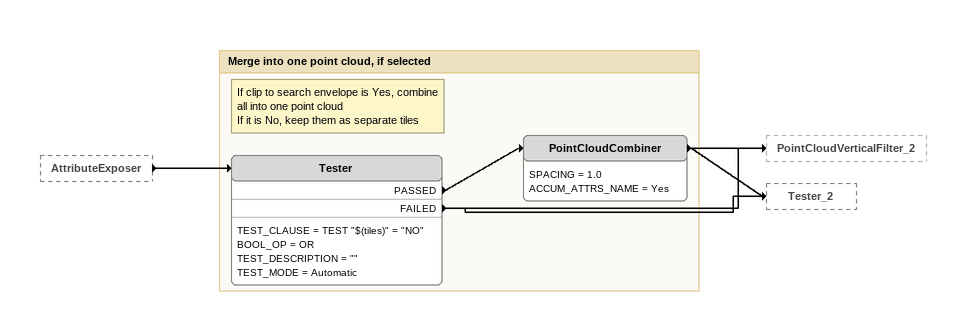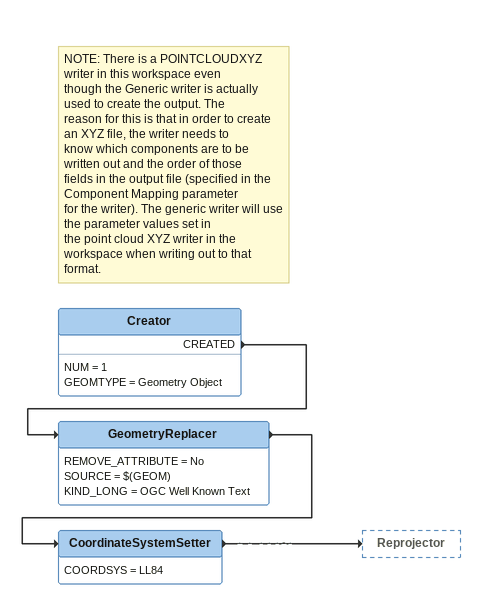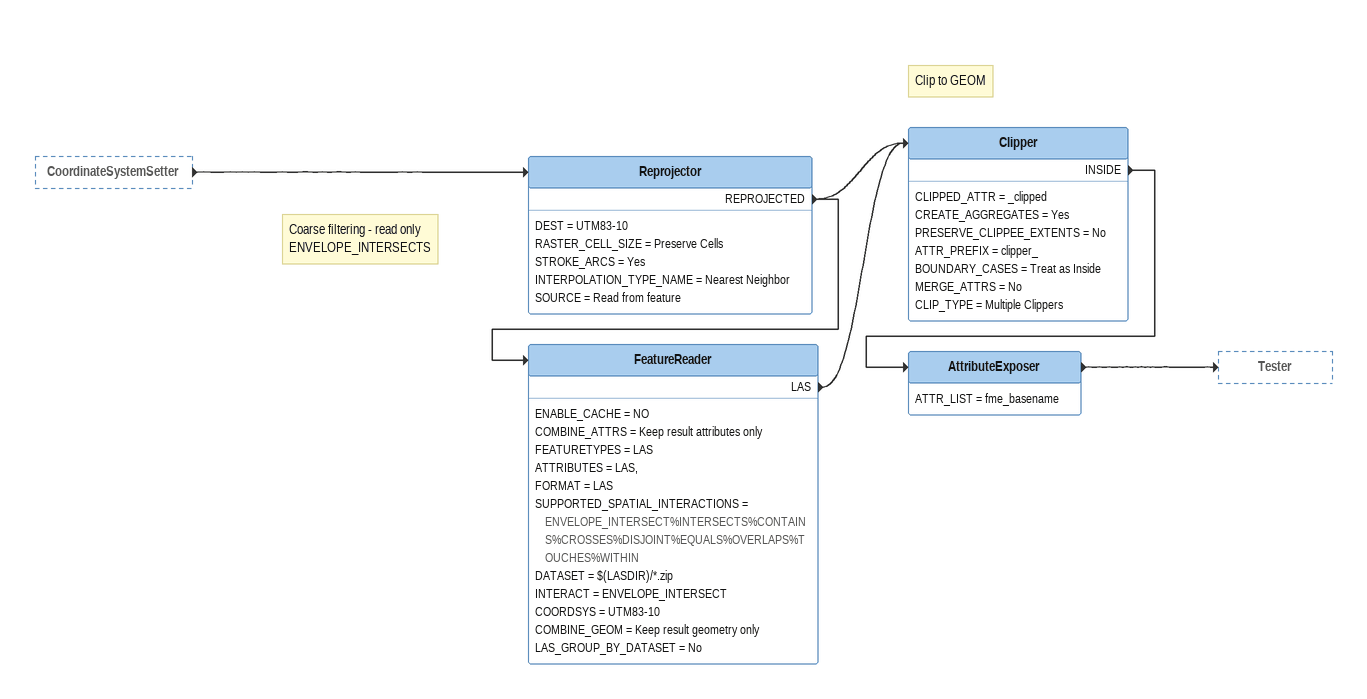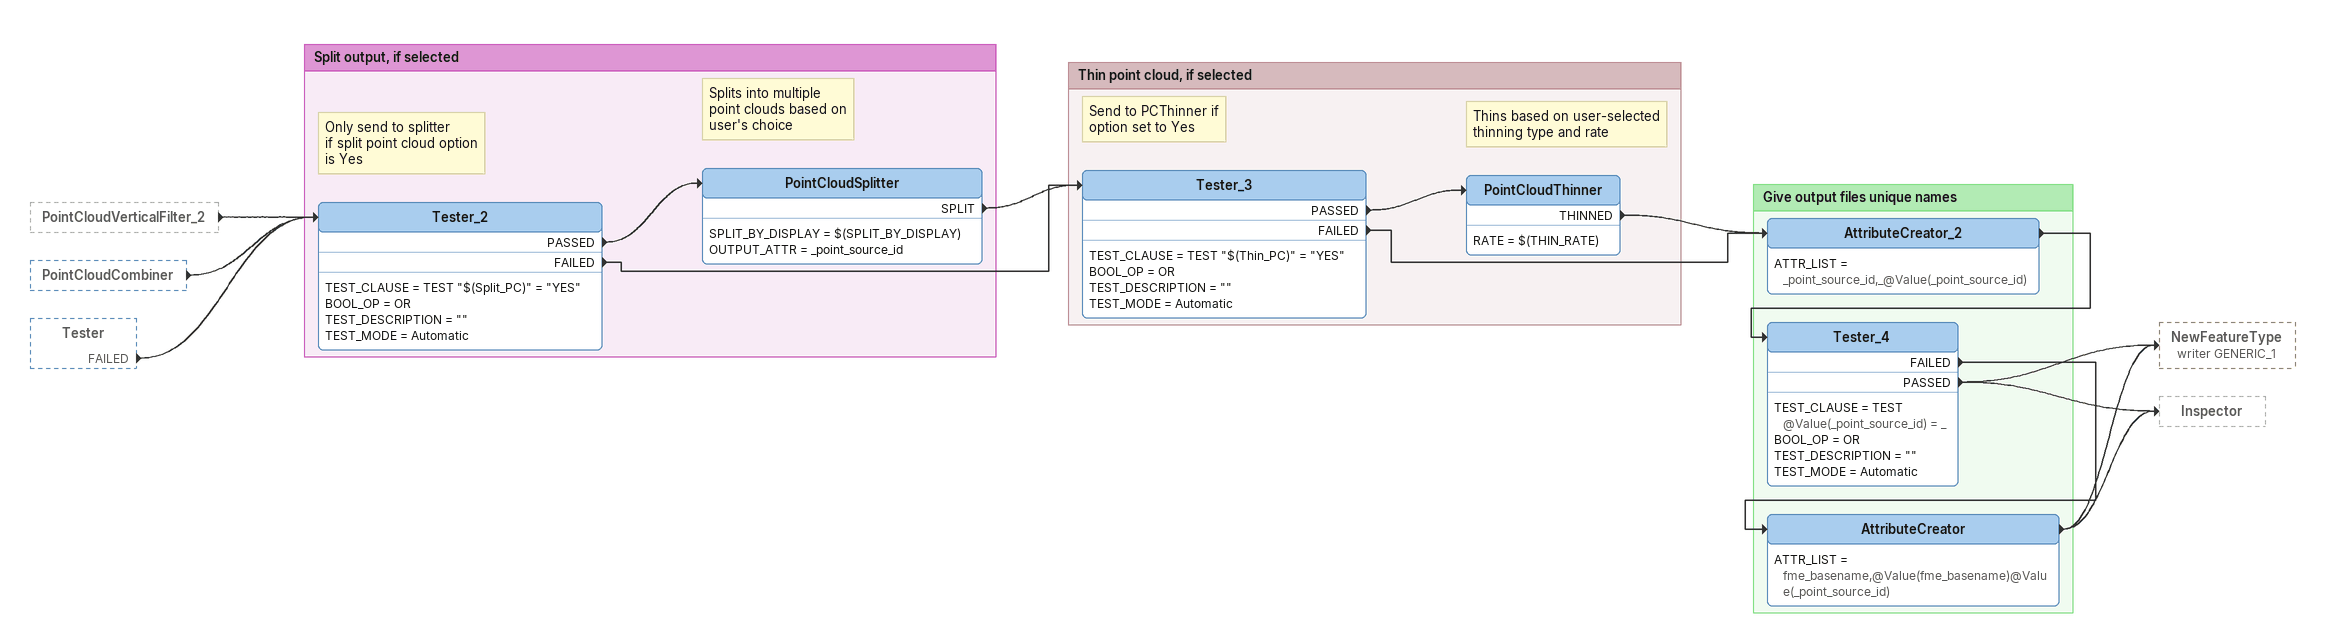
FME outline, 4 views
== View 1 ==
AttributeExposer [outside]
    -> Tester

Bookmark: Merge into one point cloud, if selected
Note: If clip to search envelope is Yes, combine / all into one point cloud / If it is No, keep them as separate tiles
Tester
    TEST_CLAUSE = TEST "$(tiles)" = "NO"
    BOOL_OP = OR
    TEST_DESCRIPTION = ""
    TEST_MODE = Automatic
    PASSED -> PointCloudCombiner
    FAILED -> PointCloudVerticalFilter_2
    FAILED -> Tester_2
PointCloudCombiner
    SPACING = 1.0
    ACCUM_ATTRS_NAME = Yes
    -> PointCloudVerticalFilter_2
    -> Tester_2

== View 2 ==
Note: NOTE: There is a POINTCLOUDXYZ writer in this workspace even / though the Generic writer is actually used to create the output. The / reason for this is that in order to create an XYZ file, the writer needs to / know which components are to be written out and the order of those / fields in the output file (specified in the Component Mapping parameter / for the writer). The generic writer will use the parameter values set in / the point cloud XYZ writer in the workspace when writing out to that format.
Creator
    NUM = 1
    GEOMTYPE = Geometry Object
    CREATED -> GeometryReplacer
GeometryReplacer
    REMOVE_ATTRIBUTE = No
    SOURCE = $(GEOM)
    KIND_LONG = OGC Well Known Text
    -> CoordinateSystemSetter
CoordinateSystemSetter
    COORDSYS = LL84
    -> Reprojector

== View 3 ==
CoordinateSystemSetter [outside]
    -> Reprojector
Reprojector
    DEST = UTM83-10
    RASTER_CELL_SIZE = Preserve Cells
    STROKE_ARCS = Yes
    INTERPOLATION_TYPE_NAME = Nearest Neighbor
    SOURCE = Read from feature
    REPROJECTED -> FeatureReader
    REPROJECTED -> Clipper
Note: Coarse filtering - read only / ENVELOPE_INTERSECTS
FeatureReader
    ENABLE_CACHE = NO
    COMBINE_ATTRS = Keep result attributes only
    FEATURETYPES = LAS
    ATTRIBUTES = LAS,
    FORMAT = LAS
    SUPPORTED_SPATIAL_INTERACTIONS = ENVELOPE_INTERSECT%INTERSECTS%CONTAINS%CROSSES%DISJOINT%EQUALS%OVERLAPS%TOUCHES%WITHIN
    DATASET = $(LASDIR)/*.zip
    INTERACT = ENVELOPE_INTERSECT
    COORDSYS = UTM83-10
    COMBINE_GEOM = Keep result geometry only
    LAS_GROUP_BY_DATASET = No
    LAS -> Clipper
Note: Clip to GEOM
Clipper
    CLIPPED_ATTR = _clipped
    CREATE_AGGREGATES = Yes
    PRESERVE_CLIPPEE_EXTENTS = No
    ATTR_PREFIX = clipper_
    BOUNDARY_CASES = Treat as Inside
    MERGE_ATTRS = No
    CLIP_TYPE = Multiple Clippers
    INSIDE -> AttributeExposer
AttributeExposer
    ATTR_LIST = fme_basename
    -> Tester

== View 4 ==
PointCloudVerticalFilter_2 [outside]
    -> Tester_2
PointCloudCombiner [outside]
    -> Tester_2
Tester [outside]
    FAILED -> Tester_2

Bookmark: Split output, if selected
Note: Only send to splitter / if split point cloud option / is Yes
Tester_2
    TEST_CLAUSE = TEST "$(Split_PC)" = "YES"
    BOOL_OP = OR
    TEST_DESCRIPTION = ""
    TEST_MODE = Automatic
    PASSED -> PointCloudSplitter
    FAILED -> Tester_3
Note: Splits into multiple / point clouds based on / user's choice
PointCloudSplitter
    SPLIT_BY_DISPLAY = $(SPLIT_BY_DISPLAY)
    OUTPUT_ATTR = _point_source_id
    SPLIT -> Tester_3

Bookmark: Thin point cloud, if selected
Note: Send to PCThinner if / option set to Yes
Tester_3
    TEST_CLAUSE = TEST "$(Thin_PC)" = "YES"
    BOOL_OP = OR
    TEST_DESCRIPTION = ""
    TEST_MODE = Automatic
    PASSED -> PointCloudThinner
    FAILED -> AttributeCreator_2
Note: Thins based on user-selected / thinning type and rate
PointCloudThinner
    RATE = $(THIN_RATE)
    THINNED -> AttributeCreator_2

Bookmark: Give output files unique names
AttributeCreator_2
    ATTR_LIST = _point_source_id,_@Value(_point_source_id)
    -> Tester_4
Tester_4
    TEST_CLAUSE = TEST @Value(_point_source_id) = _
    BOOL_OP = OR
    TEST_DESCRIPTION = ""
    TEST_MODE = Automatic
    FAILED -> AttributeCreator
    PASSED -> NewFeatureType (writer GENERIC_1)
    PASSED -> Inspector
AttributeCreator
    ATTR_LIST = fme_basename,@Value(fme_basename)@Value(_point_source_id)
    -> NewFeatureType (writer GENERIC_1)
    -> Inspector
